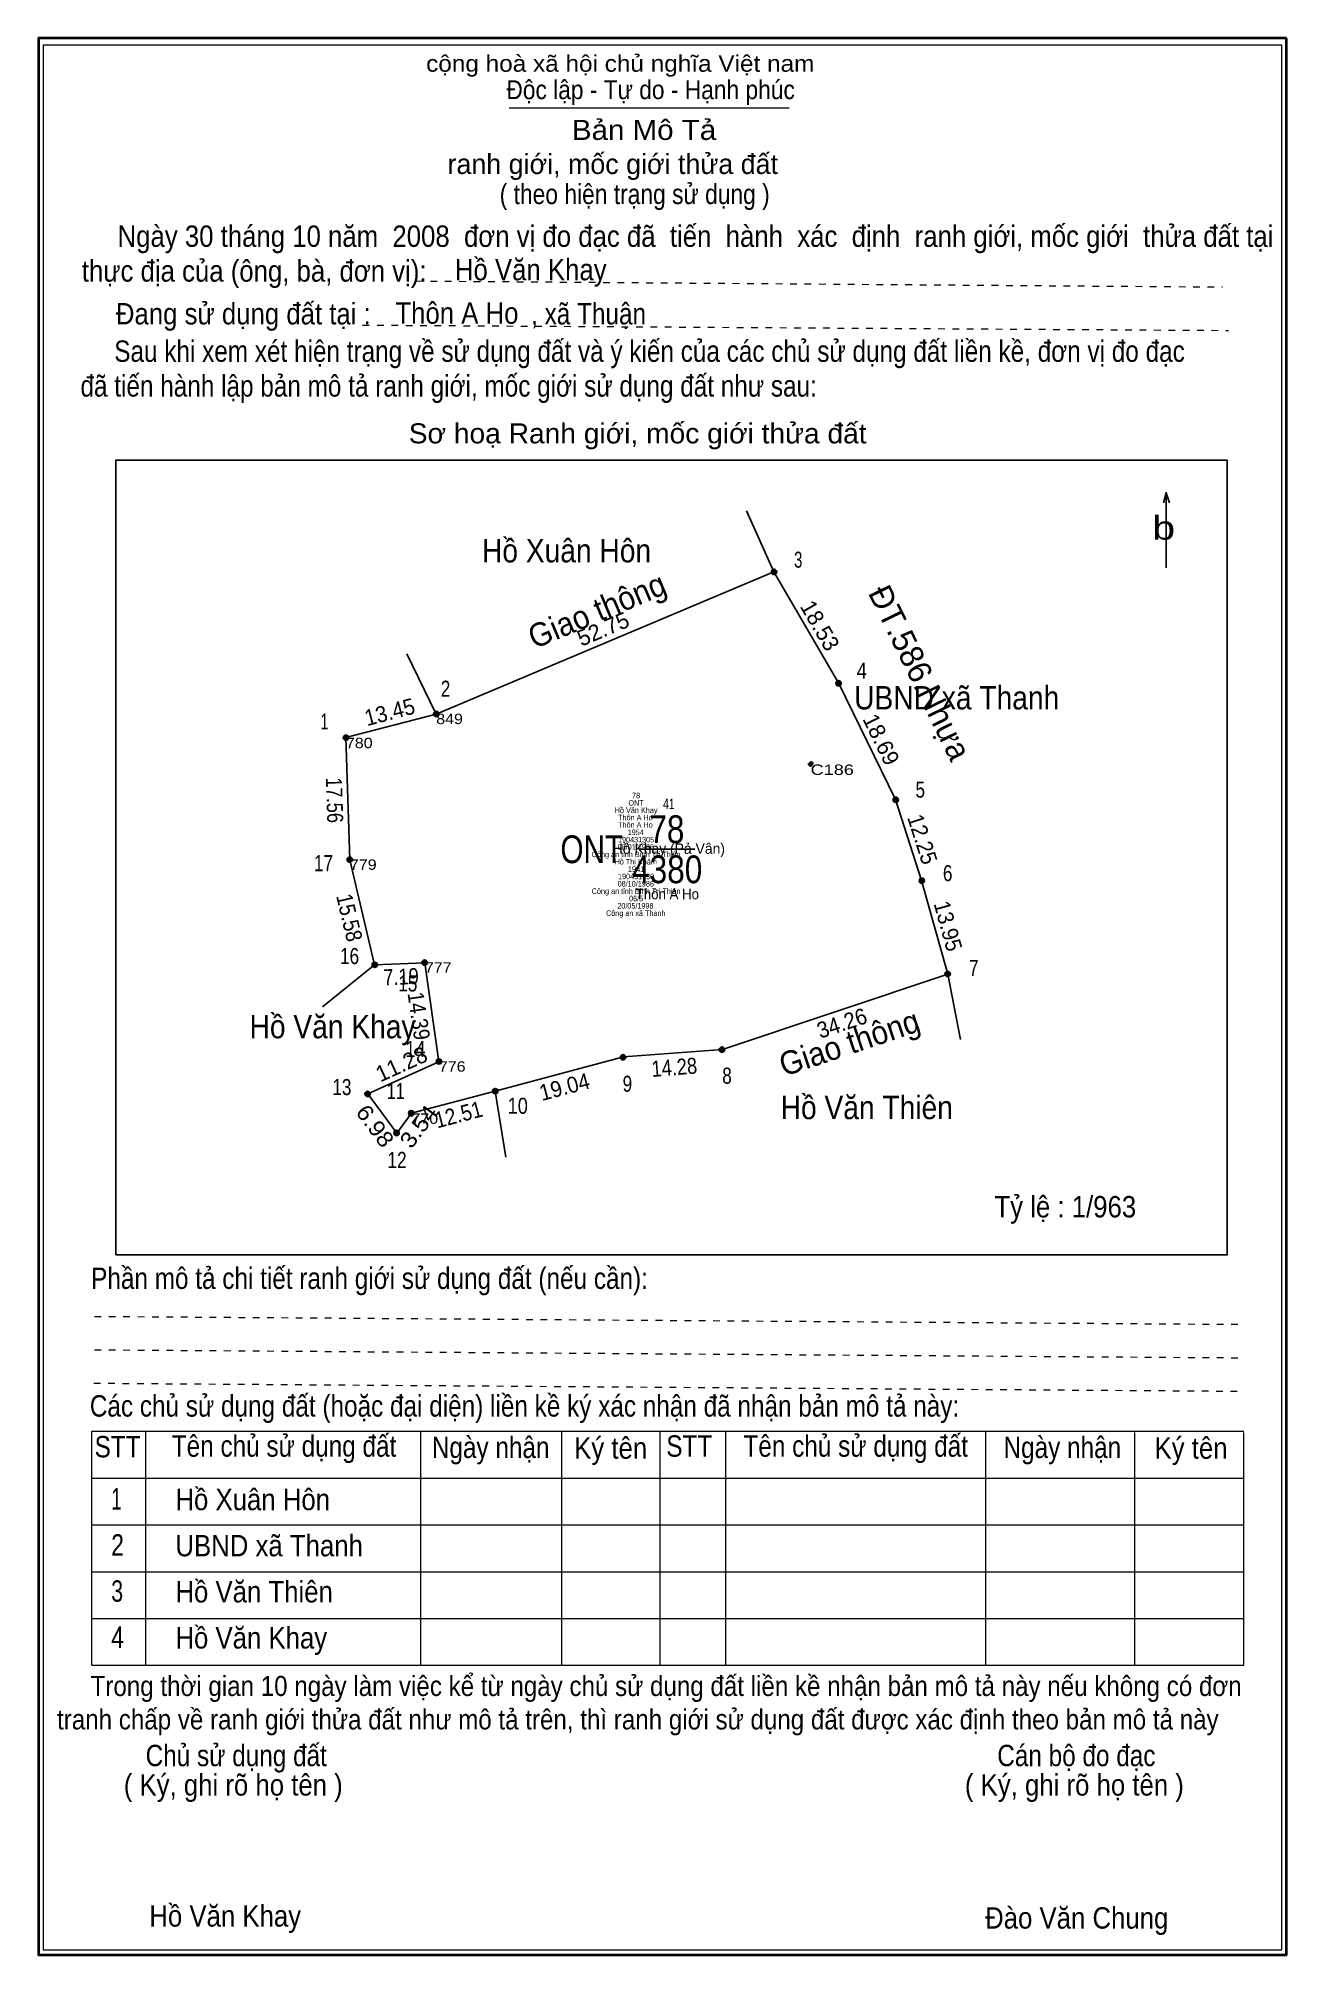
# Model space of a CAD drawing. Header units: metres. Extents: x 987.7 to 1006.3, y 990.8 to 1019.5.
import ezdxf
from ezdxf.enums import TextEntityAlignment as Align

# ---------------------------------------------------------------- set-up
doc = ezdxf.new("R2010")
doc.units = ezdxf.units.M
doc.header["$LTSCALE"] = 0.096
doc.header["$PDMODE"] = 32
doc.header["$PDSIZE"] = 0.048
doc.linetypes.add('DOTTED', pattern=[1.5, 0.3, -1.2])
for name, color, linetype in [('1', 7, 'Continuous'), ('15', 7, 'Continuous'), ('5', 7, 'Continuous'), ('54', 7, 'Continuous')]:
    doc.layers.add(name, color=color, linetype=linetype)
for name, color, linetype, lineweight in [('10', 7, 'Continuous', 25), ('13', 7, 'Continuous', 25), ('2', 7, 'Continuous', 13), ('3', 7, 'Continuous', 25), ('4', 7, 'Continuous', 13)]:
    doc.layers.add(name, color=color, linetype=linetype, lineweight=lineweight)

msp = doc.modelspace()

# ---------------------------------------------------------------- hatches: boundary and pattern name
at = {"layer": '3'}
for points in [[(998.71305, 1011.50616, 1), (998.63305, 1011.50616, 1)], [(999.67807, 1009.84099, 1), (999.59807, 1009.84099, 1)], [(993.66145, 1009.38289, 1), (993.58145, 1009.38289, 1)], [(992.31, 1009.02659, 1), (992.23, 1009.02659, 1)], [(999.18, 1008.63), (999.19, 1008.63), (999.19, 1008.63), (999.18, 1008.63)], [(999.22049, 1008.6282, 1), (999.21426, 1008.6282, 1)], [(999.22, 1008.65), (999.22, 1008.65), (999.22, 1008.67), (999.22, 1008.67)], [(999.24, 1008.63), (999.26, 1008.63), (999.26, 1008.63), (999.24, 1008.63)], [(999.22, 1008.59), (999.22, 1008.59), (999.22, 1008.6), (999.22, 1008.6)], [(1000.53299, 1008.09792, 1), (1000.45299, 1008.09792, 1)], [(992.36713, 1007.20352, 1), (992.28713, 1007.20352, 1)], [(1000.92357, 1006.8867, 1), (1000.84357, 1006.8867, 1)], [(992.74109, 1005.62873, 1), (992.66109, 1005.62873, 1)], [(993.48694, 1005.66197, 1), (993.40694, 1005.66197, 1)], [(1001.31, 1005.49057, 1), (1001.23, 1005.49057, 1)], [(997.935, 1004.36038, 1), (997.855, 1004.36038, 1)], [(993.70093, 1004.18275, 1), (993.62093, 1004.18275, 1)], [(996.45578, 1004.24508, 1), (996.37578, 1004.24508, 1)], [(994.54338, 1003.73919, 1), (994.46338, 1003.73919, 1)], [(992.63514, 1003.6966, 1), (992.55514, 1003.6966, 1)], [(993.28645, 1003.40886, 1), (993.20645, 1003.40886, 1)], [(993.06727, 1003.11384, 1), (992.98727, 1003.11384, 1)]]:
    msp.add_hatch(color=256, dxfattribs=at).paths.add_polyline_path(points)

# ---------------------------------------------------------------- linework, layer by layer
at = {"layer": '10'}
for p, q in [((998.67, 1011.51), (998.26, 1012.42)), ((993.62, 1009.38), (993.18, 1010.28)), ((992.7, 1005.63), (991.92, 1005)), ((1001.27, 1005.49), (1001.46, 1004.51)), ((994.5, 1003.74), (994.66, 1002.75))]:
    msp.add_line(p, q, dxfattribs=at)
msp.add_lwpolyline([(992.27, 1009.03), (993.62, 1009.38), (998.67, 1011.51), (999.64, 1009.84), (1000.49, 1008.1), (1000.88, 1006.89), (1001.27, 1005.49), (997.9, 1004.36), (996.42, 1004.25), (994.5, 1003.74), (993.25, 1003.41), (993.03, 1003.11), (992.6, 1003.7), (993.66, 1004.18), (993.45, 1005.66), (992.7, 1005.63), (992.33, 1007.2)], close=True, dxfattribs=at)
at = {"layer": '13'}
msp.add_line((996.65, 1007.36), (997.49, 1007.36), dxfattribs=at)
at = {"layer": '2'}
for p, q in [((994.71, 1018.45), (998.9, 1018.45)), ((988.47, 998.65), (1005.7, 998.65)), ((988.47, 995.15), (988.47, 998.65)), ((989.28, 995.15), (989.28, 998.65)), ((993.39, 995.15), (993.39, 998.65)), ((995.5, 995.15), (995.5, 998.65)), ((996.97, 995.15), (996.97, 998.65)), ((997.95, 995.15), (997.95, 998.65)), ((1001.84, 995.15), (1001.84, 998.65)), ((1004.07, 995.15), (1004.07, 998.63)), ((1005.7, 995.15), (1005.7, 998.63)), ((988.47, 997.95), (1005.7, 997.95)), ((988.47, 997.25), (1005.7, 997.25)), ((988.47, 996.55), (1005.7, 996.55)), ((988.47, 995.85), (1005.7, 995.85)), ((988.47, 995.15), (1005.7, 995.15))]:
    msp.add_line(p, q, dxfattribs=at)
at = {"layer": '2', "linetype": 'DOTTED'}
for p, q in [((993.32, 1015.86), (1005.38, 1015.77)), ((992.52, 1015.2), (1005.47, 1015.12)), ((988.51, 1000.37), (1005.68, 1000.25)), ((988.51, 999.87), (1005.68, 999.75)), ((988.5, 999.37), (1005.67, 999.25))]:
    msp.add_line(p, q, dxfattribs=at)
at = {"layer": '2', "lineweight": 25}
for p, q in [((1004.54, 1012.69), (1004.5, 1012.54)), ((1004.54, 1012.7), (1004.54, 1011.57)), ((1004.54, 1012.69), (1004.59, 1012.54))]:
    msp.add_line(p, q, dxfattribs=at)
at = {"layer": '2', "lineweight": 40}
msp.add_lwpolyline([(1006.34, 1019.49), (987.67, 1019.49), (987.67, 990.82), (1006.34, 990.82)], close=True, dxfattribs=at)
at = {"layer": '2'}
msp.add_lwpolyline([(1006.27, 1019.39), (987.74, 1019.39), (987.74, 990.89), (1006.27, 990.89)], close=True, dxfattribs=at)
at = {"layer": '2', "lineweight": 25}
msp.add_lwpolyline([(988.83, 1001.29), (1005.45, 1001.29), (1005.45, 1013.18), (988.83, 1013.18)], close=True, dxfattribs=at)
at = {"layer": '3', "lineweight": 13}
msp.add_line((999.23, 1008.64), (999.23, 1008.65), dxfattribs=at)
for points in [[(999.18, 1008.63), (999.19, 1008.63), (999.19, 1008.63), (999.18, 1008.63)], [(999.22, 1008.65), (999.22, 1008.65), (999.22, 1008.67), (999.22, 1008.67)], [(999.24, 1008.63), (999.26, 1008.63), (999.26, 1008.63), (999.24, 1008.63)], [(999.22, 1008.59), (999.22, 1008.59), (999.22, 1008.6), (999.22, 1008.6)]]:
    msp.add_lwpolyline(points, close=True, dxfattribs=at)
msp.add_lwpolyline([(999.24, 1008.65), (999.23, 1008.65), (999.23, 1008.64)], dxfattribs=at)
at = {"layer": '3'}
for centre in [(998.67305, 1011.50616), (999.63807, 1009.84099), (993.62145, 1009.38289), (992.27, 1009.02659), (1000.49299, 1008.09792), (992.32713, 1007.20352), (1000.88357, 1006.8867), (992.70109, 1005.62873), (993.44694, 1005.66197), (1001.27, 1005.49057), (997.895, 1004.36038), (993.66093, 1004.18275), (996.41578, 1004.24508), (994.50338, 1003.73919), (992.59514, 1003.6966), (993.24645, 1003.40886), (993.02727, 1003.11384)]:
    msp.add_circle(centre, 0.04, dxfattribs=at)
at = {"layer": '3', "lineweight": 13}
msp.add_circle((999.21738, 1008.6282), 0.00312, dxfattribs=at)
for radius, start, end in [(0.02597, 49.34484, 48.4242), (0.02078, 49.22592, 47.74531)]:
    msp.add_arc((999.21738, 1008.6282), radius, start, end, dxfattribs=at)
at = {"layer": '3'}
msp.add_point((999.23, 1008.64), dxfattribs=at)
at = {"layer": '4'}
for p, q in [((993.69, 1004.18), (993.63, 1004.18)), ((993.66, 1004.15), (993.66, 1004.21))]:
    msp.add_line(p, q, dxfattribs=at)

# ---------------------------------------------------------------- texts
at = {"layer": '1'}
for s, width, p in [('3', 0.7, (999.035, 1011.57)), ('4', 0.85, (999.985, 1009.91)), ('2', 0.8, (993.76, 1009.64)), ('1', 0.65, (991.95, 1009.15)), ('5', 0.8, (1000.86, 1008.13)), ('17', 0.8, (991.935, 1007.03)), ('6', 0.8, (1001.27, 1006.88)), ('16', 0.8, (992.325, 1005.64)), ('15', 0.8, (993.195, 1005.23)), ('7', 0.8, (1001.66, 1005.46)), ('14', 0.85, (993.31, 1004.25)), ('8', 0.8, (997.97, 1003.85)), ('13', 0.8, (992.21, 1003.68)), ('11', 0.75, (993.015, 1003.62)), ('9', 0.8, (996.48, 1003.73)), ('10', 0.85, (994.84, 1003.4)), ('12', 0.8, (993.035, 1002.59))]:
    msp.add_text(s, height=0.24, dxfattribs=dict(at, width=width)).set_placement(p, align=Align.CENTER)
at = {"layer": '13', "width": 0.85}
for s, p in [('78', (997.07, 1007.45)), ('4380', (997.075, 1006.85))]:
    msp.add_text(s, height=0.4155, dxfattribs=at).set_placement(p, align=Align.CENTER)
at = {"layer": '13', "width": 0.8}
msp.add_text('ONT ', height=0.4155, dxfattribs=at).set_placement((996.54, 1007.15), align=Align.RIGHT)
at = {"layer": '15'}
for s, width, p in [('41', 0.75, (997.1, 1007.96)), ('Thôn A Ho ', 0.95, (997.105, 1006.61))]:
    msp.add_text(s, height=0.1558, dxfattribs=dict(at, width=width)).set_placement(p, align=Align.CENTER)
msp.add_text('Hồ Khay (Pả Vân)', height=0.1558, dxfattribs=at).set_placement((997.1, 1007.29), align=Align.CENTER)
at = {"layer": '2'}
for s, height, width, p in [('cộng hoà xã hội chủ nghĩa Việt nam', 0.2474, 1.1, (993.47, 1018.99)), ('Độc lập - Tự do - Hạnh phúc', 0.2828, 0.9, (994.67, 1018.58)), ('Bản Mô Tả', 0.3, 1.1, (995.65, 1017.97)), ('( theo hiện trạng sử dụng )', 0.3, 0.85, (994.57, 1017.01)), ('     Ngày 30 tháng 10 năm  2008  đơn vị đo đạc đã  tiến  hành  xác  định  ranh giới, mốc giới  thửa đất tại ', 0.32, 0.9, (988.32, 1016.37)), ('thực địa của (ông, bà, đơn vị): ', 0.32, 0.9, (988.32, 1015.85)), ('Đang sử dụng đất tại :', 0.32, 0.9, (988.83, 1015.21)), (', xã Thuận', 0.32, 0.85, (995.04, 1015.21)), ('     Sau khi xem xét hiện trạng về sử dụng đất và ý kiến của các chủ sử dụng đất liền kề, đơn vị đo đạc ', 0.32, 0.85, (988.3, 1014.65)), ('đã tiến hành lập bản mô tả ranh giới, mốc giới sử dụng đất như sau:', 0.32, 0.85, (988.3, 1014.13)), ('Sơ hoạ Ranh giới, mốc giới thửa đất', 0.3, 1.05, (993.21, 1013.43)), ('Phần mô tả chi tiết ranh giới sử dụng đất (nếu cần):', 0.32, 0.85, (988.46, 1000.78)), ('Các chủ sử dụng đất (hoặc đại diện) liền kề ký xác nhận đã nhận bản mô tả này:', 0.32, 0.85, (988.44, 998.87)), ('     Trong thời gian 10 ngày làm việc kể từ ngày chủ sử dụng đất liền kề nhận bản mô tả này nếu không có đơn ', 0.3, 0.9, (987.95, 994.69)), ('tranh chấp về ranh giới thửa đất như mô tả trên, thì ranh giới sử dụng đất được xác định theo bản mô tả này', 0.3, 0.9, (987.95, 994.19))]:
    msp.add_text(s, height=height, dxfattribs=dict(at, width=width)).set_placement(p)
msp.add_text('ranh giới, mốc giới thửa đất', height=0.3, dxfattribs=at).set_placement((993.79, 1017.46))
for s, height, width, p in [('b', 0.3535, 1.3, (1004.5, 1011.99)), ('Hồ Xuân Hôn', 0.35, 0.9, (995.57, 1011.65)), ('UBND xã Thanh', 0.35, 0.9, (1001.405, 1009.45)), ('Hồ Văn Khay', 0.35, 0.9, (992.07, 1004.53)), ('Hồ Văn Thiên', 0.35, 0.9, (1000.06, 1003.32)), ('STT', 0.32, 0.85, (988.855, 998.26)), ('Tên chủ sử dụng đất', 0.32, 0.85, (991.345, 998.27)), ('Ngày nhận', 0.32, 0.85, (994.435, 998.25)), ('Ký tên', 0.32, 0.9, (996.23, 998.24)), ('STT', 0.32, 0.85, (997.405, 998.27)), ('Tên chủ sử dụng đất', 0.32, 0.85, (999.895, 998.27)), ('Ngày nhận', 0.32, 0.85, (1002.985, 998.25)), ('Ký tên', 0.32, 0.9, (1004.91, 998.24)), ('Chủ sử dụng đất', 0.32, 0.85, (990.63, 993.64)), ('Cán bộ đo đạc', 0.32, 0.85, (1003.195, 993.64)), ('( Ký, ghi rõ họ tên )', 0.32, 0.9, (990.585, 993.2)), ('( Ký, ghi rõ họ tên )', 0.32, 0.9, (1003.165, 993.2)), ('( Ký, ghi rõ họ tên )', 0.32, 0.9, (1003.165, 993.2))]:
    msp.add_text(s, height=height, dxfattribs=dict(at, width=width)).set_placement(p, align=Align.CENTER)
at = {"layer": '2', "width": 0.95}
for rotation, p in [(22.798, (996.09219, 1010.77124)), (18.514, (999.85443, 1004.29971))]:
    msp.add_text('Giao thông', height=0.35, rotation=rotation, dxfattribs=at).set_placement(p, align=Align.CENTER)
at = {"layer": '2'}
msp.add_text('ĐT.586.Nhựa', height=0.35, rotation=296.126, dxfattribs=at).set_placement((1000.69755, 1009.92206), align=Align.CENTER)
at = {"layer": '3'}
for s, height, rotation, p in [('52.75', 0.24, 22.798, (996.1635, 1010.54279)), ('18.53', 0.24, 300.094, (999.25564, 1010.64517)), ('18.69', 0.24, 296.126, (1000.16763, 1008.94784)), ('11.28', 0.2399, 24.52, (993.15021, 1004.03431))]:
    msp.add_text(s, height=height, rotation=rotation, dxfattribs=at).set_placement(p, align=Align.CENTER)
for s, height, rotation, width, p in [('13.45', 0.24, 14.77, 0.95, (992.95441, 1009.29607)), ('17.56', 0.24, 271.795, 0.85, (991.98101, 1008.08876)), ('12.25', 0.24, 287.873, 0.95, (1000.77872, 1007.47183)), ('15.58', 0.24, 283.358, 0.9, (992.20603, 1006.30773)), ('13.95', 0.2399, 285.471, 0.95, (1001.16047, 1006.177)), ('7.19', 0.24, 2.552, 0.85, (993.09966, 1005.33202)), ('14.39', 0.24, 278.231, 0.9, (993.24249, 1004.84718)), ('34.26', 0.24, 18.514, 0.95, (999.7269, 1004.64286)), ('14.28', 0.24, 4.457, 0.85, (997.19067, 1003.97733)), ('19.04', 0.2399, 14.817, 0.95, (995.56932, 1003.6877)), ('6.98', 0.24, 306.558, 1.1, (992.61024, 1003.14648)), ('3.54', 0.2399, 53.389, 1.1, (993.45431, 1003.13845)), ('12.51', 0.24, 14.725, 0.9, (993.9845, 1003.27317))]:
    msp.add_text(s, height=height, rotation=rotation, dxfattribs=dict(at, width=width)).set_placement(p, align=Align.CENTER)
at = {"layer": '4'}
for s, width, p in [('Hồ Văn Khay', 0.9, (993.9, 1015.87)), ('Thôn A Ho', 0.9, (993.01, 1015.22)), ('Tỷ lệ : 1/963', 0.9, (1001.97, 1001.85)), ('1', 0.65, (988.76, 997.48)), ('Hồ Xuân Hôn', 0.9, (989.72, 997.47)), ('2', 0.8, (988.76, 996.79)), ('UBND xã Thanh', 0.9, (989.72, 996.78)), ('3', 0.75, (988.76, 996.1)), ('Hồ Văn Thiên', 0.9, (989.72, 996.09)), ('4', 0.8, (988.76, 995.41)), ('Hồ Văn Khay', 0.9, (989.72, 995.4)), ('Hồ Văn Khay', 0.9, (989.33, 991.24)), ('Đào Văn Chung', 0.9, (1001.83, 991.21))]:
    msp.add_text(s, height=0.32, dxfattribs=dict(at, width=width)).set_placement(p)
at = {"layer": '5'}
for s, width, p in [('849', 1.15, (993.62, 1009.23)), ('780', 1.15, (992.27, 1008.87)), ('C186 ', 1.3, (999.22, 1008.47)), ('779', 1.15, (992.33, 1007.05)), ('777', 1.15, (993.45, 1005.51)), ('776', 1.15, (993.66, 1004.03)), ('770', 1.15, (993.25, 1003.25))]:
    msp.add_text(s, height=0.1558, dxfattribs=dict(at, width=width)).set_placement(p)
at = {"layer": '54'}
for s, width, p in [('ONT', 0.95, (996.61, 1008.01)), ('78', 0.8, (996.61, 1008.12)), ('Hồ Văn Khay', 0.9, (996.61, 1007.9)), ('Thôn A Ho', 0.9, (996.6, 1007.79)), ('Thôn A Ho', 0.9, (996.6, 1007.68)), ('190431305', 0.85, (996.61, 1007.46)), ('1954', 0.85, (996.605, 1007.57)), ('Công an tỉnh Bình Trị Thiên', 0.9, (996.61, 1007.24)), ('Hồ Thị Khăm', 0.9, (996.605, 1007.13)), ('08/01/1986', 0.9, (996.605, 1007.35)), ('190431330', 0.85, (996.61, 1006.91)), ('1941', 0.8, (996.61, 1007.02)), ('Công an tỉnh Bình Trị Thiên', 0.9, (996.61, 1006.69)), ('08/10/1986', 0.9, (996.605, 1006.8)), ('06/5', 0.85, (996.61, 1006.58)), ('Công an xã Thanh', 0.85, (996.605, 1006.36)), ('20/05/1998', 0.85, (996.6, 1006.47))]:
    msp.add_text(s, height=0.0831, dxfattribs=dict(at, width=width)).set_placement(p, align=Align.CENTER)

doc.saveas('drawing.dxf')
